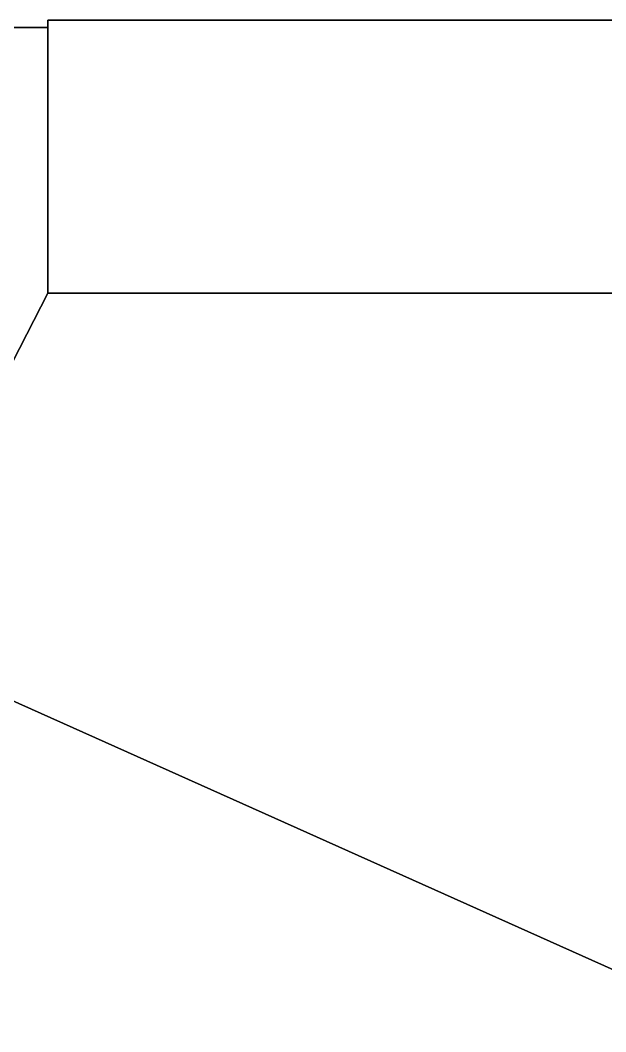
# Model space of a CAD drawing. Extents: x -7.9 to 7.9, y -12.5 to 11.9.
# Drawn here: x -4.183 to -2.116, y 8.19 to 11.764 of the extents above; entities that cross this region are included whole.
import ezdxf

# ---------------------------------------------------------------- set-up
doc = ezdxf.new("R2010")
doc.units = 0

msp = doc.modelspace()

# ---------------------------------------------------------------- linework, layer by layer
for points in [[(-1.6033, 11.7645, 6.5234), (-1.5962, 11.7645, 6.4394), (-4.0851, 11.7645, 6.4394), (-4.0851, 11.7645, 6.5234)], [(-4.0851, 11.7645, 6.5234), (-4.0851, 10.7997, 6.5172), (-1.6033, 10.7997, 6.5172), (-1.6033, 11.7645, 6.5234)], [(-4.0851, 10.7997, 6.4394), (-4.0851, 11.7645, 6.4394), (-1.5962, 11.7645, 6.4394), (-1.5962, 10.7997, 6.4394)], [(-4.0851, 10.7997, 6.4394), (-4.0851, 10.7997, 6.5172), (-4.0851, 11.7645, 6.5234), (-4.0851, 11.7645, 6.4394)], [(-4.7089, 9.5837, 6.4027), (-4.7089, 11.7384, 6.4027), (-4.0851, 11.7384, 6.4027), (-4.0851, 10.7997, 6.4027)], [(-4.0851, 11.7384, 6.563), (-4.7089, 11.7384, 6.563), (-4.7089, 9.5837, 6.5511), (-4.0851, 10.7997, 6.5511)], [(-4.0851, 11.7384, 6.4027), (-4.7089, 11.7384, 6.4027), (-4.7089, 11.7384, 6.563), (-4.0851, 11.7384, 6.563)], [(-4.0851, 11.7384, 6.563), (-4.0851, 10.7997, 6.5511), (-4.0851, 10.7997, 6.4027), (-4.0851, 11.7384, 6.4027)], [(-1.5997, 8.1905, 6.4027), (-4.7089, 9.5837, 6.4027), (-4.0851, 10.7997, 6.4027), (-1.5962, 10.7997, 6.4027)], [(-1.5997, 8.1905, 6.5511), (-1.6033, 10.7997, 6.5511), (-4.0851, 10.7997, 6.5511), (-4.7089, 9.5837, 6.5511)], [(-1.6033, 10.7997, 6.5511), (-1.5962, 10.7997, 6.4027), (-4.0851, 10.7997, 6.4027), (-4.0851, 10.7997, 6.5511)], [(-4.0851, 10.7997, 6.4394), (-1.5962, 10.7997, 6.4394), (-1.6033, 10.7997, 6.5172), (-4.0851, 10.7997, 6.5172)], [(-4.7089, 9.5837, 6.5511), (-4.7089, 9.5837, 6.4027), (-1.5997, 8.1905, 6.4027), (-1.5997, 8.1905, 6.5511)]]:
    msp.add_3dface(points)

doc.saveas('drawing.dxf')
